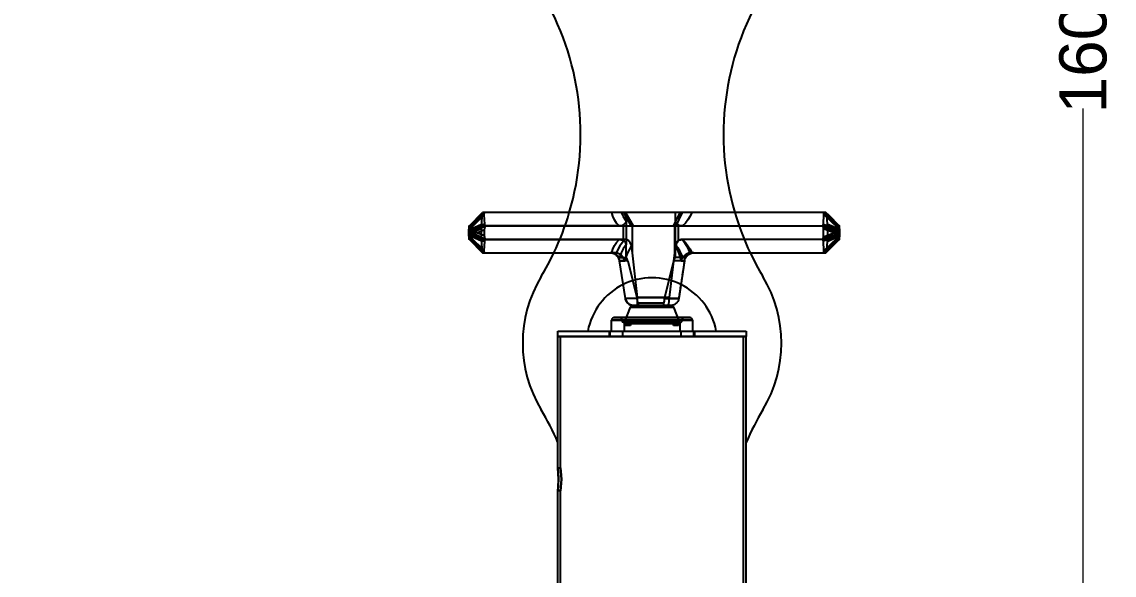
# Model space of a CAD drawing. Header units: millimetres. Extents: x 10366 to 13995, y 24552 to 29685.
# Drawn here: x 11423 to 12233, y 27513 to 27923 of the extents above; entities that cross this region are included whole.
import ezdxf

# ---------------------------------------------------------------- set-up
doc = ezdxf.new("R2010")
doc.units = ezdxf.units.MM
doc.header["$LTSCALE"] = 3
doc.layers.add('Default', color=7, linetype='Continuous')
doc.layers.add('Hidden_lines', color=7, linetype='Continuous')
doc.styles.get("Standard").update_dxf_attribs({"font": 'arial.ttf'})
doc.dimstyles.new('MATEUSZ', dxfattribs={"dimtxt": 35, "dimasz": 16, "dimexe": 0.18, "dimexo": 0.0625, "dimgap": 0.09, "dimtad": 0, "dimdec": 0, "dimdsep": 46, "dimtxsty": 'Standard', "dimblk": 'DOT', "dimcen": 0.09, "dimse1": 1, "dimse2": 1, "dimadec": 0, "dimazin": 0, "dimtfac": 1, "dimtdec": 0, "dimtofl": 0, "dimtmove": 0, "dimatfit": 3, "dimfxl": 1, "dimtolj": 1, "dimtzin": 0, "dimlwd": 9, "dimlwe": 9, "dimarcsym": 0})

# ---------------------------------------------------------------- blocks, each defined once
blk = doc.blocks.new('_Dot')
at = {"color": 0, "linetype": 'ByBlock', "lineweight": -2}
blk.add_line((-0.5, 0), (-1, 0), dxfattribs=at)
at = {"color": 0, "linetype": 'ByBlock', "const_width": 0.5}
blk.add_lwpolyline([(-0.25, 0, 1), (0.25, 0, 1)], format="xyb", close=True, dxfattribs=at)
blk = doc.blocks.new('*D31')
at = {"color": 0, "lineweight": 9, "transparency": 16777216}
for p, q in [((12210.53, 28693.57), (12210.53, 27960.34)), ((12210.53, 27125.82), (12210.53, 27859.05))]:
    blk.add_line(p, q, dxfattribs=at)
at = {"layer": 'Defpoints', "color": 0, "transparency": 16777216}
for p in [(11422.91, 28709.57), (12090.57, 27109.82), (12210.53, 27109.82)]:
    blk.add_point(p, dxfattribs=at)
at = {"color": 0, "lineweight": 9, "transparency": 16777216, "xscale": 16, "yscale": 16, "zscale": 16}
for p, rotation in [((12210.53, 28709.57), 90), ((12210.53, 27109.82), 270)]:
    blk.add_blockref('_Dot', p, dxfattribs=dict(at, rotation=rotation))
at = {"color": 0, "transparency": 16777216, "insert": (12210.53, 27909.69), "char_height": 35, "attachment_point": 5, "rotation": 90}
blk.add_mtext('\\A1;1600', dxfattribs=at)

msp = doc.modelspace()

# ---------------------------------------------------------------- linework, layer by layer
at = {"layer": 'Default'}
for p, q in [((11754.99, 27771.81), (11764.64, 27781.82)), ((11755, 27771.82), (11764.65, 27781.82)), ((11766.05, 27781.82), (11755.98, 27771.82)), ((11766.31, 27781.58), (11756.09, 27771.42)), ((11756.19, 27770.26), (11766.05, 27780.06)), ((11766.05, 27781.82), (11764.65, 27781.82)), ((11766.46, 27773.22), (11766.05, 27780.06)), ((11869.31, 27781.82), (11766.42, 27781.82)), ((12019.45, 27781.82), (11913.08, 27781.82)), ((12029.65, 27771.42), (12019.59, 27781.58)), ((12019.64, 27781.82), (12029.55, 27771.81)), ((12020.04, 27780.06), (12029.75, 27770.26)), ((12020.04, 27780.06), (12020.44, 27773.22)), ((12029.54, 27771.82), (12021.94, 27779.49)), ((11755, 27771.82), (11755.98, 27771.82)), ((11766.46, 27773.22), (11756.26, 27769.16)), ((11766.75, 27771.5), (11756.33, 27767.35)), ((11766.86, 27771.82), (11874.86, 27771.82)), ((11876.13, 27751.82), (11876.13, 27771.65)), ((11907.24, 27771.65), (11907.24, 27751.82)), ((11908.55, 27771.82), (12020.2, 27771.82)), ((12029.88, 27767.35), (12020.32, 27771.5)), ((12029.81, 27769.16), (12020.44, 27773.22)), ((11754.72, 27768.99), (11754.81, 27770.47)), ((11754.81, 27763.17), (11754.72, 27764.65)), ((11756.19, 27770.26), (11756.26, 27769.16)), ((11756.26, 27764.47), (11756.19, 27763.38)), ((11766.05, 27753.57), (11756.19, 27763.38)), ((11756.26, 27764.47), (11766.46, 27760.41)), ((11766.75, 27762.14), (11756.33, 27766.28)), ((11760.53, 27766.82), (11766.34, 27769.13)), ((11766.34, 27764.5), (11760.53, 27766.82)), ((11766.34, 27764.5), (11766.34, 27769.13)), ((12029.75, 27763.38), (12020.04, 27753.57)), ((12029.88, 27766.28), (12020.32, 27762.14)), ((12020.44, 27760.41), (12029.81, 27764.47)), ((12020.73, 27769.13), (12026.08, 27766.82)), ((12020.73, 27769.13), (12020.73, 27764.5)), ((12026.08, 27766.82), (12020.73, 27764.5)), ((12029.81, 27769.16), (12029.75, 27770.26)), ((12029.75, 27763.38), (12029.81, 27764.47)), ((11764.64, 27751.82), (11754.99, 27761.83)), ((11755.98, 27761.82), (11755, 27761.82)), ((11764.65, 27751.82), (11755, 27761.82)), ((11755.98, 27761.82), (11766.05, 27751.82)), ((11756.09, 27762.22), (11766.31, 27752.06)), ((11766.05, 27753.57), (11766.46, 27760.41)), ((11870.36, 27761.82), (11766.86, 27761.82)), ((12020.2, 27761.82), (11913.2, 27761.82)), ((12019.59, 27752.06), (12029.65, 27762.22)), ((12029.55, 27761.83), (12019.64, 27751.82)), ((12020.44, 27760.41), (12020.04, 27753.57)), ((12027.06, 27759.32), (12029.54, 27761.82)), ((11764.65, 27751.82), (11766.05, 27751.82)), ((11766.42, 27751.82), (11863.12, 27751.82)), ((11919.48, 27751.82), (12019.45, 27751.82)), ((11870.79, 27717.91), (11866.48, 27745.88)), ((11914.66, 27745.88), (11910.35, 27717.91)), ((11911.08, 27722.81), (11910.92, 27721.83)), ((11911.71, 27726.98), (11911.56, 27725.99)), ((11870.2, 27700.16), (11874.58, 27711.54)), ((11906.56, 27711.54), (11910.94, 27700.16)), ((11860.57, 27693.82), (11860.57, 27701.82)), ((11870.07, 27693.82), (11870.07, 27699.45)), ((11911.07, 27699.45), (11911.07, 27693.82)), ((11920.57, 27701.82), (11920.57, 27693.82)), ((11820.72, 27689.82), (11820.72, 27693.82)), ((11820.72, 27592.32), (11820.72, 27689.82)), ((11960.42, 27693.82), (11960.42, 27689.82)), ((11960.42, 27114.82), (11960.42, 27689.82)), ((11820.72, 27114.63), (11820.72, 27575.32))]:
    msp.add_line(p, q, dxfattribs=at)
for points in [[(11766.42, 27781.82, 0), (11766.05, 27781.82, 0)], [(11766.05, 27780.06, 0), (11766.05, 27780.44, 0), (11766.1, 27780.82, 0), (11766.18, 27781.2, 0), (11766.31, 27781.58, 0)], [(11766.31, 27781.58, 0), (11766.42, 27781.82, 0)], [(11871.08, 27781.82, 0), (11869.31, 27781.82, 0)], [(11869.31, 27781.82, 0), (11874.86, 27771.82, 0)], [(11911.19, 27781.82, 0), (11871.08, 27781.82, 0)], [(11876.9, 27771.82, 0), (11871.08, 27781.82, 0)], [(11911.19, 27781.82, 0), (11906.36, 27771.82, 0)], [(11908.55, 27771.82, 0), (11913.08, 27781.82, 0)], [(11913.08, 27781.82, 0), (11911.19, 27781.82, 0)], [(12019.45, 27781.82, 0), (12019.59, 27781.58, 0)], [(12019.59, 27781.58, 0), (12019.77, 27781.2, 0), (12019.9, 27780.82, 0), (12019.99, 27780.44, 0), (12020.04, 27780.06, 0)], [(11754.81, 27770.47, 0), (11754.9, 27771.47, 0)], [(11754.9, 27771.47, 0), (11754.95, 27771.73, 0), (11754.96, 27771.77, 0), (11754.98, 27771.8, 0), (11754.98, 27771.81, 0), (11754.99, 27771.81, 0), (11754.99, 27771.81, 0), (11754.99, 27771.81, 0), (11755, 27771.82, 0), (11755, 27771.82, 0), (11755, 27771.82, 0), (11755, 27771.82, 0)], [(11755.98, 27771.82, 0), (11755.98, 27771.82, 0), (11755.99, 27771.82, 0), (11755.99, 27771.82, 0), (11755.99, 27771.82, 0), (11755.99, 27771.82, 0), (11755.99, 27771.81, 0), (11756, 27771.81, 0), (11756, 27771.81, 0), (11756.01, 27771.8, 0), (11756.02, 27771.78, 0), (11756.03, 27771.75, 0), (11756.06, 27771.64, 0), (11756.09, 27771.42, 0)], [(11756.09, 27771.42, 0), (11756.19, 27770.26, 0)], [(11766.34, 27769.13, 0), (11766.45, 27770.31, 0), (11766.75, 27771.5, 0)], [(11766.86, 27771.82, 0), (11766.7, 27772.18, 0), (11766.58, 27772.53, 0), (11766.5, 27772.88, 0), (11766.46, 27773.22, 0)], [(11766.75, 27771.5, 0), (11766.86, 27771.82, 0)], [(11874.86, 27771.82, 0), (11875.5, 27771.77, 0), (11876.13, 27771.65, 0)], [(11876.12, 27771.65, 0), (11876.31, 27771.72, 0), (11876.5, 27771.77, 0), (11876.7, 27771.81, 0), (11876.9, 27771.82, 0)], [(11876.9, 27771.82, 0), (11906.36, 27771.82, 0)], [(11906.36, 27771.82, 0), (11906.59, 27771.81, 0), (11906.81, 27771.77, 0), (11907.03, 27771.72, 0), (11907.24, 27771.65, 0)], [(11907.24, 27771.65, 0), (11907.89, 27771.77, 0), (11908.55, 27771.82, 0)], [(12020.44, 27773.22, 0), (12020.44, 27772.88, 0), (12020.4, 27772.53, 0), (12020.32, 27772.18, 0), (12020.2, 27771.82, 0)], [(12020.2, 27771.82, 0), (12020.32, 27771.5, 0)], [(12020.32, 27771.5, 0), (12020.63, 27770.31, 0), (12020.71, 27769.72, 0), (12020.73, 27769.13, 0)], [(12029.65, 27771.42, 0), (12029.59, 27771.72, 0), (12029.58, 27771.76, 0), (12029.57, 27771.79, 0), (12029.56, 27771.8, 0), (12029.56, 27771.81, 0), (12029.55, 27771.81, 0), (12029.55, 27771.81, 0), (12029.55, 27771.82, 0), (12029.54, 27771.82, 0), (12029.54, 27771.82, 0), (12029.54, 27771.82, 0), (12029.54, 27771.82, 0)], [(12029.75, 27770.26, 0), (12029.65, 27771.42, 0)], [(11754.65, 27766.82, 0), (11754.67, 27767.5, 0)], [(11754.67, 27766.14, 0), (11754.65, 27766.82, 0)], [(11754.67, 27767.5, 0), (11754.72, 27768.99, 0)], [(11754.72, 27764.65, 0), (11754.67, 27766.14, 0)], [(11754.9, 27762.16, 0), (11754.81, 27763.17, 0)], [(11756.19, 27763.38, 0), (11756.09, 27762.22, 0)], [(11756.26, 27769.16, 0), (11756.33, 27767.35, 0)], [(11756.33, 27766.28, 0), (11756.26, 27764.47, 0)], [(11756.33, 27767.35, 0), (11756.34, 27766.82, 0)], [(11756.34, 27766.82, 0), (11756.33, 27766.28, 0)], [(11760.53, 27766.82, 0), (11756.34, 27766.82, 0)], [(11766.75, 27762.14, 0), (11766.45, 27763.33, 0), (11766.34, 27764.5, 0)], [(12020.73, 27764.5, 0), (12020.71, 27763.92, 0), (12020.63, 27763.33, 0), (12020.32, 27762.14, 0)], [(12029.89, 27766.82, 0), (12026.08, 27766.82, 0)], [(12029.65, 27762.22, 0), (12029.75, 27763.38, 0)], [(12029.88, 27767.35, 0), (12029.81, 27769.16, 0)], [(12029.81, 27764.47, 0), (12029.88, 27766.28, 0)], [(12029.89, 27766.82, 0), (12029.88, 27767.35, 0)], [(12029.88, 27766.28, 0), (12029.89, 27766.82, 0)], [(11755, 27761.82, 0), (11755, 27761.82, 0), (11755, 27761.82, 0), (11755, 27761.82, 0), (11755, 27761.82, 0), (11754.99, 27761.82, 0), (11754.99, 27761.82, 0), (11754.99, 27761.83, 0), (11754.98, 27761.84, 0), (11754.97, 27761.85, 0), (11754.96, 27761.88, 0), (11754.93, 27761.97, 0), (11754.9, 27762.16, 0)], [(11756.09, 27762.22, 0), (11756.04, 27761.92, 0), (11756.02, 27761.87, 0), (11756.01, 27761.84, 0), (11756, 27761.83, 0), (11756, 27761.83, 0), (11756, 27761.82, 0), (11755.99, 27761.82, 0), (11755.99, 27761.82, 0), (11755.99, 27761.82, 0), (11755.99, 27761.82, 0), (11755.98, 27761.82, 0), (11755.98, 27761.82, 0)], [(11766.46, 27760.41, 0), (11766.5, 27760.75, 0), (11766.58, 27761.1, 0), (11766.7, 27761.46, 0), (11766.86, 27761.82, 0)], [(11766.86, 27761.82, 0), (11766.75, 27762.14, 0)], [(11870.36, 27761.82, 0), (11866.76, 27756.96, 0), (11863.87, 27751.82, 0)], [(11875.24, 27756.85, 0), (11875.02, 27757.81, 0), (11874.69, 27758.74, 0), (11874.25, 27759.6, 0), (11873.97, 27760, 0), (11873.67, 27760.36, 0), (11873.34, 27760.7, 0), (11872.97, 27760.99, 0), (11872.58, 27761.25, 0), (11872.16, 27761.45, 0), (11871.72, 27761.62, 0), (11871.28, 27761.73, 0), (11870.82, 27761.8, 0), (11870.36, 27761.82, 0)], [(11870.4, 27745.88, 0), (11872.46, 27751.51, 0), (11875.24, 27756.85, 0)], [(11876.13, 27751.82, 0), (11875.24, 27756.85, 0)], [(11908.16, 27756.85, 0), (11907.24, 27751.82, 0)], [(11908.15, 27756.85, 0), (11910.51, 27751.51, 0), (11912.1, 27745.88, 0)], [(11913.2, 27761.82, 0), (11912.73, 27761.8, 0), (11912.25, 27761.73, 0), (11911.79, 27761.62, 0), (11911.34, 27761.46, 0), (11910.91, 27761.25, 0), (11910.5, 27760.99, 0), (11910.13, 27760.7, 0), (11909.78, 27760.36, 0), (11909.46, 27760, 0), (11909.18, 27759.6, 0), (11908.72, 27758.74, 0), (11908.38, 27757.81, 0), (11908.16, 27756.85, 0)], [(11913.2, 27761.82, 0), (11916.35, 27756.94, 0), (11918.72, 27751.77, 0)], [(12020.32, 27762.14, 0), (12020.2, 27761.82, 0)], [(12020.2, 27761.82, 0), (12020.32, 27761.46, 0), (12020.4, 27761.1, 0), (12020.44, 27760.75, 0), (12020.44, 27760.41, 0)], [(12029.54, 27761.82, 0), (12029.54, 27761.82, 0), (12029.54, 27761.82, 0), (12029.54, 27761.82, 0), (12029.55, 27761.82, 0), (12029.55, 27761.82, 0), (12029.55, 27761.82, 0), (12029.55, 27761.83, 0), (12029.56, 27761.83, 0), (12029.56, 27761.84, 0), (12029.57, 27761.85, 0), (12029.59, 27761.89, 0), (12029.61, 27762, 0), (12029.65, 27762.22, 0)], [(11766.31, 27752.06, 0), (11766.18, 27752.43, 0), (11766.1, 27752.81, 0), (11766.05, 27753.2, 0), (11766.05, 27753.57, 0)], [(11766.05, 27751.82, 0), (11766.09, 27751.82, 0), (11766.42, 27751.82, 0)], [(11766.42, 27751.82, 0), (11766.31, 27752.06, 0)], [(11866.48, 27745.88, 0), (11866.36, 27746.5, 0), (11866.18, 27747.12, 0), (11865.94, 27747.7, 0), (11865.66, 27748.27, 0), (11865.32, 27748.8, 0), (11864.94, 27749.3, 0), (11864.52, 27749.76, 0), (11864.07, 27750.18, 0), (11863.58, 27750.55, 0), (11863.06, 27750.88, 0), (11862.51, 27751.17, 0), (11861.37, 27751.58, 0), (11860.48, 27751.76, 0), (11859.57, 27751.82, 0)], [(11863.12, 27751.82, 0), (11859.62, 27751.82, 0)], [(11866.52, 27745.88, 0), (11866.24, 27747.05, 0), (11866.02, 27747.63, 0), (11865.74, 27748.19, 0), (11865.4, 27748.74, 0), (11865.02, 27749.26, 0), (11864.59, 27749.74, 0), (11864.11, 27750.18, 0), (11863.6, 27750.57, 0), (11863.06, 27750.91, 0), (11862.49, 27751.2, 0), (11861.92, 27751.43, 0), (11861.33, 27751.6, 0), (11860.75, 27751.72, 0), (11859.62, 27751.82, 0)], [(11863.85, 27751.77, 0), (11863.12, 27751.82, 0)], [(11870.4, 27745.88, 0), (11869.95, 27746.96, 0), (11869.37, 27747.98, 0), (11868.66, 27748.94, 0), (11867.85, 27749.8, 0), (11866.93, 27750.53, 0), (11865.94, 27751.12, 0), (11864.91, 27751.54, 0), (11864.38, 27751.68, 0), (11863.85, 27751.77, 0)], [(11879.82, 27718.82, 0), (11876.13, 27751.82, 0)], [(11907.24, 27751.82, 0), (11903.16, 27718.82, 0)], [(11918.72, 27751.77, 0), (11917.62, 27751.54, 0), (11916.54, 27751.12, 0), (11915.53, 27750.53, 0), (11914.6, 27749.8, 0), (11913.78, 27748.94, 0), (11913.09, 27747.98, 0), (11912.52, 27746.96, 0), (11912.1, 27745.88, 0)], [(11914.66, 27745.88, 0), (11914.78, 27746.5, 0), (11914.97, 27747.12, 0), (11915.2, 27747.7, 0), (11915.49, 27748.27, 0), (11915.82, 27748.8, 0), (11916.2, 27749.3, 0), (11916.62, 27749.76, 0), (11917.07, 27750.18, 0), (11917.57, 27750.55, 0), (11918.08, 27750.88, 0), (11918.63, 27751.17, 0), (11919.77, 27751.58, 0), (11920.66, 27751.76, 0), (11921.58, 27751.82, 0)], [(11919.48, 27751.82, 0), (11918.72, 27751.77, 0)], [(11921, 27751.82, 0), (11921.53, 27751.82, 0), (11921.57, 27751.82, 0), (11921.58, 27751.82, 0), (11921.58, 27751.82, 0), (11921.58, 27751.82, 0), (11921.58, 27751.82, 0), (11921.58, 27751.82, 0), (11921.58, 27751.82, 0), (11921.58, 27751.82, 0), (11921.58, 27751.82, 0), (11921.58, 27751.82, 0), (11921.58, 27751.82, 0), (11921.58, 27751.82, 0), (11921.58, 27751.82, 0), (11921.58, 27751.82, 0), (11921.58, 27751.82, 0), (11921.58, 27751.82, 0), (11921.58, 27751.82, 0), (11921.57, 27751.82, 0), (11921.57, 27751.82, 0), (11921.54, 27751.82, 0), (11921.28, 27751.82, 0), (11919.48, 27751.82, 0)], [(12019.59, 27752.06, 0), (12019.45, 27751.82, 0)], [(12020.04, 27753.57, 0), (12019.99, 27753.2, 0), (12019.9, 27752.81, 0), (12019.77, 27752.43, 0), (12019.59, 27752.06, 0)], [(11866.52, 27745.88, 0), (11866.67, 27745.88, 0), (11867.28, 27745.88, 0), (11870.4, 27745.88, 0)], [(11912.1, 27745.88, 0), (11914.12, 27745.88, 0), (11914.58, 27745.88, 0), (11914.66, 27745.88, 0), (11914.66, 27745.88, 0), (11914.66, 27745.88, 0), (11914.66, 27745.88, 0), (11914.66, 27745.88, 0), (11914.66, 27745.88, 0), (11914.66, 27745.88, 0), (11914.66, 27745.88, 0), (11914.66, 27745.88, 0), (11914.66, 27745.88, 0), (11914.66, 27745.88, 0), (11914.66, 27745.88, 0), (11914.66, 27745.88, 0), (11914.66, 27745.88, 0), (11914.66, 27745.88, 0), (11914.66, 27745.88, 0), (11914.66, 27745.88, 0), (11914.65, 27745.88, 0), (11914.62, 27745.88, 0)], [(11876.72, 27712.82, 0), (11875.67, 27712.91, 0), (11874.67, 27713.18, 0), (11873.72, 27713.62, 0), (11873.28, 27713.9, 0), (11872.86, 27714.23, 0), (11872.47, 27714.58, 0), (11872.11, 27714.98, 0), (11871.78, 27715.41, 0), (11871.5, 27715.86, 0), (11871.25, 27716.35, 0), (11871.05, 27716.86, 0), (11870.89, 27717.37, 0), (11870.79, 27717.91, 0)], [(11879.88, 27717.91, 0), (11870.82, 27717.91, 0)], [(11870.82, 27717.91, 0), (11871.06, 27716.91, 0), (11871.25, 27716.41, 0), (11871.49, 27715.92, 0), (11871.78, 27715.46, 0), (11872.11, 27715.01, 0), (11872.48, 27714.6, 0), (11872.89, 27714.22, 0), (11873.33, 27713.89, 0), (11873.79, 27713.6, 0), (11874.27, 27713.35, 0), (11874.77, 27713.15, 0), (11875.27, 27713, 0), (11875.77, 27712.9, 0), (11876.74, 27712.82, 0)], [(11879.82, 27718.82, 0), (11879.88, 27717.91, 0)], [(11903.16, 27718.82, 0), (11879.82, 27718.82, 0)], [(11880.37, 27712.82, 0), (11880.35, 27712.82, 0), (11880.32, 27712.82, 0), (11880.3, 27712.83, 0), (11880.27, 27712.84, 0), (11880.25, 27712.85, 0), (11880.22, 27712.86, 0), (11880.2, 27712.88, 0), (11880.16, 27712.92, 0), (11880.12, 27712.97, 0), (11880.08, 27713.03, 0), (11880.05, 27713.1, 0), (11879.99, 27713.27, 0), (11879.95, 27713.48, 0), (11879.88, 27714.02, 0), (11879.88, 27717.91, 0)], [(11903.09, 27717.91, 0), (11903, 27715.73, 0), (11902.78, 27714.1, 0), (11902.6, 27713.54, 0), (11902.49, 27713.31, 0), (11902.37, 27713.13, 0), (11902.31, 27713.06, 0), (11902.24, 27712.99, 0), (11902.17, 27712.94, 0), (11902.09, 27712.9, 0), (11902.02, 27712.86, 0), (11901.94, 27712.84, 0), (11901.85, 27712.82, 0), (11901.77, 27712.82, 0)], [(11903.09, 27717.91, 0), (11903.16, 27718.82, 0)], [(11910.32, 27717.91, 0), (11910.35, 27717.91, 0), (11910.35, 27717.91, 0), (11910.35, 27717.91, 0), (11910.35, 27717.91, 0), (11910.35, 27717.91, 0), (11910.35, 27717.91, 0), (11910.35, 27717.91, 0), (11910.35, 27717.91, 0), (11910.35, 27717.91, 0), (11910.35, 27717.91, 0), (11910.35, 27717.91, 0), (11910.35, 27717.91, 0), (11910.35, 27717.91, 0), (11910.35, 27717.91, 0), (11910.35, 27717.91, 0), (11910.35, 27717.91, 0), (11910.35, 27717.91, 0), (11910.35, 27717.91, 0), (11910.35, 27717.91, 0), (11910.35, 27717.91, 0), (11910.35, 27717.91, 0), (11910.35, 27717.91, 0), (11910.35, 27717.91, 0), (11910.34, 27717.91, 0), (11910.3, 27717.91, 0), (11910.12, 27717.91, 0), (11909.41, 27717.91, 0), (11903.09, 27717.91, 0)], [(11910.35, 27717.91, 0), (11910.25, 27717.37, 0), (11910.09, 27716.86, 0), (11909.89, 27716.35, 0), (11909.65, 27715.86, 0), (11909.36, 27715.41, 0), (11909.03, 27714.98, 0), (11908.67, 27714.58, 0), (11908.28, 27714.23, 0), (11907.86, 27713.9, 0), (11907.42, 27713.62, 0), (11906.95, 27713.38, 0), (11905.98, 27713.02, 0), (11905.21, 27712.87, 0), (11904.42, 27712.82, 0)], [(11874.58, 27711.54, 0), (11874.58, 27711.54, 0), (11874.58, 27711.54, 0), (11874.58, 27711.54, 0), (11874.58, 27711.54, 0), (11874.58, 27711.54, 0), (11874.58, 27711.54, 0), (11874.58, 27711.54, 0), (11874.58, 27711.54, 0), (11874.58, 27711.54, 0), (11874.58, 27711.54, 0), (11874.58, 27711.54, 0), (11874.6, 27711.54, 0), (11874.69, 27711.54, 0), (11875.04, 27711.54, 0), (11876.49, 27711.54, 0), (11906.42, 27711.54, 0)], [(11876.74, 27712.82, 0), (11876.86, 27712.82, 0), (11877.4, 27712.82, 0), (11880.37, 27712.82, 0)], [(11903.12, 27712.82, 0), (11877.82, 27712.82, 0)], [(11880.37, 27712.82, 0), (11901.77, 27712.82, 0)], [(11901.77, 27712.82, 0), (11904.42, 27712.82, 0), (11904.42, 27712.82, 0), (11904.42, 27712.82, 0), (11904.42, 27712.82, 0), (11904.42, 27712.82, 0), (11904.42, 27712.82, 0), (11904.42, 27712.82, 0), (11904.42, 27712.82, 0), (11904.42, 27712.82, 0), (11904.42, 27712.82, 0), (11904.42, 27712.82, 0), (11904.42, 27712.82, 0), (11904.42, 27712.82, 0), (11904.42, 27712.82, 0), (11904.42, 27712.82, 0), (11904.42, 27712.82, 0), (11904.41, 27712.82, 0), (11904.36, 27712.82, 0), (11904.15, 27712.82, 0), (11903.32, 27712.82, 0), (11901.84, 27712.82, 0)], [(11904.7, 27712.82, 0), (11904.99, 27712.8, 0), (11905.28, 27712.73, 0), (11905.56, 27712.62, 0), (11905.81, 27712.48, 0), (11906.05, 27712.29, 0), (11906.25, 27712.07, 0), (11906.43, 27711.82, 0), (11906.56, 27711.54, 0)], [(11862.57, 27703.82, 0), (11862.37, 27703.81, 0), (11862.17, 27703.78, 0), (11861.97, 27703.73, 0), (11861.79, 27703.66, 0), (11861.6, 27703.57, 0), (11861.43, 27703.46, 0), (11861.27, 27703.34, 0), (11861.13, 27703.2, 0), (11861, 27703.06, 0), (11860.89, 27702.9, 0), (11860.79, 27702.73, 0), (11860.71, 27702.56, 0), (11860.65, 27702.37, 0), (11860.6, 27702.19, 0), (11860.58, 27702.01, 0), (11860.57, 27701.82, 0)], [(11860.57, 27701.82, 0), (11860.57, 27701.82, 0), (11860.57, 27701.82, 0), (11860.57, 27701.82, 0), (11860.57, 27701.82, 0), (11860.57, 27701.82, 0), (11860.57, 27701.82, 0), (11860.57, 27701.82, 0), (11860.57, 27701.82, 0), (11860.57, 27701.82, 0), (11860.57, 27701.82, 0), (11860.57, 27701.82, 0), (11860.57, 27701.82, 0), (11860.59, 27701.82, 0), (11860.63, 27701.82, 0), (11860.82, 27701.82, 0), (11861.6, 27701.82, 0), (11864.92, 27701.82, 0), (11870.84, 27701.82, 0)], [(11870.2, 27700.16, 0), (11870.14, 27699.99, 0), (11870.1, 27699.81, 0), (11870.08, 27699.63, 0), (11870.07, 27699.45, 0)], [(11870.25, 27699.45, 0), (11870.08, 27699.45, 0), (11870.07, 27699.45, 0), (11870.07, 27699.45, 0), (11870.07, 27699.45, 0), (11870.07, 27699.45, 0), (11870.07, 27699.45, 0), (11870.07, 27699.45, 0), (11870.07, 27699.45, 0), (11870.07, 27699.45, 0), (11870.07, 27699.45, 0), (11870.07, 27699.45, 0), (11870.07, 27699.45, 0), (11870.07, 27699.45, 0), (11870.07, 27699.45, 0), (11870.07, 27699.45, 0), (11870.07, 27699.45, 0), (11870.08, 27699.45, 0), (11870.12, 27699.45, 0), (11870.25, 27699.45, 0), (11870.81, 27699.45, 0), (11876.5, 27699.45, 0), (11911.07, 27699.45, 0)], [(11910.94, 27700.16, 0), (11910.94, 27700.16, 0), (11910.94, 27700.16, 0), (11910.94, 27700.16, 0), (11910.94, 27700.16, 0), (11910.94, 27700.16, 0), (11910.94, 27700.16, 0), (11910.94, 27700.16, 0), (11910.94, 27700.16, 0), (11910.94, 27700.16, 0), (11910.93, 27700.16, 0), (11910.93, 27700.16, 0), (11910.89, 27700.16, 0), (11910.76, 27700.16, 0), (11910.21, 27700.16, 0), (11904.55, 27700.16, 0), (11884.27, 27700.16, 0), (11873.4, 27700.16, 0), (11870.66, 27700.16, 0), (11870.22, 27700.16, 0), (11870.21, 27700.16, 0), (11870.2, 27700.16, 0), (11870.2, 27700.16, 0), (11870.2, 27700.16, 0), (11870.2, 27700.16, 0), (11870.2, 27700.16, 0), (11870.2, 27700.16, 0), (11870.2, 27700.16, 0), (11870.2, 27700.16, 0), (11870.2, 27700.16, 0), (11870.2, 27700.16, 0), (11870.2, 27700.16, 0), (11870.2, 27700.16, 0), (11870.2, 27700.16, 0), (11870.21, 27700.16, 0), (11870.24, 27700.16, 0), (11870.38, 27700.16, 0)], [(11918.57, 27703.82, 0), (11918.57, 27703.82, 0), (11918.57, 27703.82, 0), (11918.57, 27703.82, 0), (11918.57, 27703.82, 0), (11918.57, 27703.82, 0), (11918.57, 27703.82, 0), (11918.57, 27703.82, 0), (11918.57, 27703.82, 0), (11918.57, 27703.82, 0), (11918.57, 27703.82, 0), (11918.57, 27703.82, 0), (11918.57, 27703.82, 0), (11918.56, 27703.82, 0), (11918.52, 27703.82, 0), (11918.35, 27703.82, 0), (11917.67, 27703.82, 0), (11914.75, 27703.82, 0), (11909.53, 27703.82, 0)], [(11909.53, 27703.82, 0), (11918.57, 27703.82, 0)], [(11910.3, 27701.82, 0), (11920.57, 27701.82, 0)], [(11914.82, 27703.82, 0), (11914.66, 27703.81, 0), (11914.33, 27703.76, 0), (11914.02, 27703.65, 0), (11913.8, 27703.54, 0), (11913.59, 27703.4, 0)], [(11820.72, 27693.82, 0), (11820.72, 27693.82, 0), (11820.72, 27693.82, 0), (11820.72, 27693.82, 0), (11820.72, 27693.82, 0), (11820.72, 27693.82, 0), (11820.72, 27693.82, 0), (11820.72, 27693.82, 0), (11820.72, 27693.82, 0), (11820.72, 27693.82, 0), (11820.73, 27693.82, 0), (11820.75, 27693.82, 0), (11820.84, 27693.82, 0), (11821.21, 27693.82, 0), (11822.76, 27693.82, 0), (11829.33, 27693.82, 0), (11960.42, 27693.82, 0)], [(11960.42, 27689.82, 0), (11960.42, 27689.82, 0), (11960.42, 27689.82, 0), (11960.42, 27689.82, 0), (11960.42, 27689.82, 0), (11960.42, 27689.82, 0), (11960.42, 27689.82, 0), (11960.42, 27689.82, 0), (11960.42, 27689.82, 0), (11960.42, 27689.82, 0), (11960.41, 27689.82, 0), (11960.39, 27689.82, 0), (11960.3, 27689.82, 0), (11959.93, 27689.82, 0), (11958.38, 27689.82, 0), (11951.81, 27689.82, 0), (11820.72, 27689.82, 0)], [(11820.72, 27689.82, 0), (11820.72, 27689.82, 0), (11820.72, 27689.82, 0), (11820.72, 27689.82, 0), (11820.72, 27689.82, 0), (11820.72, 27689.82, 0), (11820.72, 27689.82, 0), (11820.72, 27689.82, 0), (11820.72, 27689.82, 0), (11820.72, 27689.82, 0), (11820.73, 27689.82, 0), (11820.75, 27689.82, 0), (11820.84, 27689.82, 0), (11821.21, 27689.82, 0), (11822.76, 27689.82, 0), (11829.33, 27689.82, 0), (11960.42, 27689.82, 0)]]:
    msp.add_polyline3d(points, dxfattribs=at)
for points in [[(11871.61, 27703.82, 0), (11862.57, 27703.82, 0)], [(11821.24, 27583.82, 0), (11820.72, 27592.32, 0), (11820.72, 27592.32, 0), (11820.72, 27592.32, 0), (11820.72, 27592.32, 0), (11820.72, 27592.32, 0), (11820.72, 27592.32, 0), (11820.72, 27592.32, 0), (11820.72, 27592.32, 0), (11820.72, 27592.32, 0), (11820.72, 27592.32, 0), (11820.72, 27592.31, 0), (11820.72, 27592.3, 0), (11820.73, 27592.25, 0), (11820.75, 27592.04, 0), (11820.97, 27589.9, 0)], [(11821.24, 27583.82, 0), (11820.72, 27575.32, 0), (11820.72, 27575.32, 0), (11820.72, 27575.32, 0), (11820.72, 27575.32, 0), (11820.72, 27575.32, 0), (11820.72, 27575.32, 0), (11820.72, 27575.32, 0), (11820.72, 27575.32, 0), (11820.72, 27575.32, 0), (11820.72, 27575.32, 0), (11820.72, 27575.32, 0), (11820.72, 27575.32, 0), (11820.72, 27575.33, 0), (11820.73, 27575.39, 0), (11820.75, 27575.59, 0), (11820.97, 27577.73, 0)]]:
    msp.add_polyline3d(points, close=True, dxfattribs=at)
for centre, radius, start, end in [((11632.71, 27839.82), 204.86, 343.55352, 31.01009), ((12148.43, 27839.82), 204.86, 148.98991, 196.44648), ((11632.71, 27839.82), 204.86, 328.98991, 334.56032), ((12148.43, 27839.82), 204.86, 205.43968, 211.01009), ((11890.57, 27684.82), 96, 148.98991, 211.01009), ((11890.57, 27684.82), 96, 148.98991, 211.01009), ((11890.57, 27684.82), 96, 328.98991, 31.01009), ((11890.57, 27684.82), 48.5, 116.16843, 169.30581), ((11890.57, 27684.82), 48.5, 10.69419, 63.83157), ((11876.44, 27710.82), 2, 90, 158.96249), ((11909.07, 27699.45), 2, 0, 21.03751), ((11918.57, 27701.82), 2, 0, 90), ((11632.71, 27529.82), 204.86, 23.40083, 31.01009), ((12148.43, 27529.82), 204.86, 148.98991, 156.59917)]:
    msp.add_arc(centre, radius, start, end, dxfattribs=at)
at = {"layer": 'Hidden_lines'}
for p, q in [((11764.37, 27780.39), (11754.81, 27770.47)), ((11754.9, 27771.47), (11764.81, 27781.76)), ((11764.37, 27780.39), (11763.95, 27773.1)), ((11871.3, 27781.82), (11871.3, 27775.77)), ((11907.9, 27775.77), (11907.9, 27781.82)), ((12017.7, 27773.1), (12018.12, 27780.39)), ((12017.83, 27781.76), (12028.45, 27771.47)), ((12028.37, 27770.47), (12018.12, 27780.39)), ((12018.23, 27781.82), (12028.56, 27771.82)), ((12021.94, 27779.49), (12019.63, 27781.82)), ((11754.67, 27767.5), (11764.14, 27771.71)), ((11754.72, 27768.99), (11763.95, 27773.1)), ((11866.08, 27771.82), (11764.18, 27771.82)), ((11869.29, 27760.95), (11869.29, 27772.69)), ((11871.3, 27775.77), (11871.3, 27757.86)), ((11907.9, 27757.86), (11907.9, 27775.77)), ((11910, 27772.69), (11910, 27760.95)), ((12017.36, 27771.71), (12028.22, 27767.5)), ((12017.7, 27773.1), (12028.28, 27768.99)), ((12029.54, 27771.82), (12028.56, 27771.82)), ((11754.67, 27766.14), (11764.14, 27761.92)), ((11763.95, 27760.54), (11754.72, 27764.65)), ((11754.81, 27763.17), (11764.37, 27753.25)), ((11763.8, 27769.82), (11757.06, 27766.82)), ((11757.06, 27766.82), (11763.8, 27763.82)), ((11763.8, 27769.82), (11763.8, 27763.82)), ((12017.36, 27761.92), (12028.22, 27766.14)), ((12028.28, 27764.65), (12017.7, 27760.54)), ((12017.71, 27763.82), (12017.71, 27769.82)), ((12025.44, 27766.82), (12017.71, 27769.82)), ((12017.71, 27763.82), (12025.44, 27766.82)), ((12018.12, 27753.25), (12028.37, 27763.17)), ((12028.37, 27770.47), (12028.28, 27768.99)), ((12028.28, 27764.65), (12028.37, 27763.17)), ((11754.9, 27762.16), (11764.81, 27751.88)), ((11763.95, 27760.54), (11764.37, 27753.25)), ((11764.18, 27761.82), (11866.08, 27761.82)), ((11871.3, 27748.41), (11871.3, 27757.86)), ((11907.9, 27748.41), (11907.9, 27757.86)), ((12018.12, 27753.25), (12017.7, 27760.54)), ((12028.45, 27762.16), (12017.83, 27751.88)), ((12028.56, 27761.82), (12018.23, 27751.82)), ((12019.63, 27751.82), (12027.06, 27759.32)), ((12028.56, 27761.82), (12029.54, 27761.82)), ((11913.53, 27738.79), (11913.29, 27737.23)), ((11913.83, 27740.72), (11913.63, 27739.47)), ((11914.17, 27742.96), (11913.93, 27741.39)), ((11914.62, 27745.88), (11914.27, 27743.63)), ((11912.25, 27730.47), (11912.01, 27728.9)), ((11912.55, 27732.39), (11912.35, 27731.14)), ((11912.89, 27734.63), (11912.65, 27733.07)), ((11913.19, 27736.56), (11912.99, 27735.3)), ((11911.27, 27724.06), (11911.08, 27722.81)), ((11911.56, 27725.99), (11911.37, 27724.74)), ((11911.91, 27728.23), (11911.71, 27726.98)), ((11879.23, 27718.82), (11899.98, 27718.82)), ((11899.44, 27714.58), (11879.97, 27714.58)), ((11910.63, 27719.9), (11910.32, 27717.91)), ((11910.92, 27721.83), (11910.73, 27720.58)), ((11871.59, 27699.23), (11875.12, 27699.23)), ((11904.7, 27699.82), (11907.74, 27699.82)), ((11906.02, 27699.23), (11909.55, 27699.23)), ((11822.72, 27592.32), (11822.72, 27689.82)), ((11859.07, 27689.82), (11859.07, 27693.82)), ((11859.46, 27689.82), (11859.46, 27693.82)), ((11868.84, 27689.82), (11868.84, 27693.82)), ((11874.57, 27697.82), (11870.89, 27697.82)), ((11910.25, 27697.82), (11906.57, 27697.82)), ((11912.3, 27689.82), (11912.3, 27693.82)), ((11921.68, 27689.82), (11921.68, 27693.82)), ((11922.07, 27693.82), (11922.07, 27689.82)), ((11958.42, 27109.82), (11958.42, 27689.82)), ((11820.72, 27592.32), (11822.72, 27592.32)), ((11822.72, 27575.32), (11820.72, 27575.32)), ((11822.72, 27109.82), (11822.72, 27575.32))]:
    msp.add_line(p, q, dxfattribs=at)
for points in [[(11764.81, 27781.76, 0), (11764.63, 27781.41, 0), (11764.5, 27781.06, 0), (11764.41, 27780.72, 0), (11764.37, 27780.39, 0)], [(11866.08, 27771.82, 0), (11864.29, 27773.99, 0), (11862.77, 27776.41, 0), (11861.54, 27779.03, 0), (11860.63, 27781.82, 0)], [(11867.75, 27781.82, 0), (11869.19, 27778.84, 0), (11870.95, 27776.21, 0)], [(11908.3, 27776.21, 0), (11910.34, 27778.84, 0), (11912.08, 27781.82, 0)], [(11920.01, 27781.82, 0), (11918.75, 27779.03, 0), (11917.19, 27776.41, 0), (11915.36, 27773.99, 0), (11913.28, 27771.82, 0)], [(12018.12, 27780.39, 0), (12018.12, 27780.72, 0), (12018.07, 27781.06, 0), (12017.97, 27781.41, 0), (12017.83, 27781.76, 0)], [(11764.14, 27771.71, 0), (11763.88, 27770.76, 0), (11763.82, 27770.28, 0), (11763.8, 27769.82, 0)], [(11763.95, 27773.1, 0), (11763.95, 27772.78, 0), (11763.99, 27772.46, 0), (11764.06, 27772.14, 0), (11764.18, 27771.82, 0)], [(11869.29, 27772.69, 0), (11868.93, 27772.47, 0), (11868.55, 27772.28, 0), (11867.75, 27772.01, 0), (11866.92, 27771.86, 0), (11866.08, 27771.82, 0)], [(11871.3, 27775.77, 0), (11871.27, 27775.3, 0), (11871.16, 27774.84, 0), (11870.98, 27774.41, 0), (11870.74, 27774.02, 0), (11870.44, 27773.66, 0), (11870.11, 27773.33, 0), (11869.29, 27772.69, 0)], [(11870.95, 27776.21, 0), (11871.3, 27775.77, 0)], [(11907.9, 27775.77, 0), (11908.3, 27776.21, 0)], [(11907.9, 27775.77, 0), (11907.92, 27775.44, 0), (11907.98, 27775.11, 0), (11908.07, 27774.79, 0), (11908.22, 27774.45, 0), (11908.49, 27774.04, 0), (11908.9, 27773.58, 0), (11909.4, 27773.13, 0), (11910, 27772.69, 0)], [(11913.28, 27771.82, 0), (11912.42, 27771.86, 0), (11911.57, 27772.01, 0), (11910.75, 27772.28, 0), (11910.37, 27772.47, 0), (11910, 27772.69, 0)], [(12017.32, 27771.82, 0), (12017.47, 27772.14, 0), (12017.59, 27772.46, 0), (12017.66, 27772.78, 0), (12017.7, 27773.1, 0)], [(12017.71, 27769.82, 0), (12017.69, 27770.28, 0), (12017.62, 27770.76, 0), (12017.36, 27771.71, 0)], [(12028.45, 27771.47, 0), (12028.37, 27770.47, 0)], [(11754.65, 27766.82, 0), (11757.06, 27766.82, 0)], [(11763.8, 27763.82, 0), (11763.82, 27763.35, 0), (11763.88, 27762.88, 0), (11764.14, 27761.92, 0)], [(12017.36, 27761.92, 0), (12017.62, 27762.88, 0), (12017.69, 27763.35, 0), (12017.71, 27763.82, 0)], [(12028.22, 27767.5, 0), (12028.21, 27766.82, 0)], [(12028.21, 27766.82, 0), (12028.22, 27766.14, 0)], [(12028.28, 27768.99, 0), (12028.22, 27767.5, 0)], [(12028.22, 27766.14, 0), (12028.28, 27764.65, 0)], [(12028.37, 27763.17, 0), (12028.45, 27762.16, 0)], [(11764.18, 27761.82, 0), (11764.06, 27761.5, 0), (11763.99, 27761.17, 0), (11763.95, 27760.85, 0), (11763.95, 27760.54, 0)], [(11764.14, 27761.92, 0), (11764.18, 27761.82, 0)], [(11860.63, 27751.82, 0), (11861.54, 27754.6, 0), (11862.77, 27757.22, 0), (11864.29, 27759.64, 0), (11866.08, 27761.82, 0)], [(11866.08, 27761.82, 0), (11866.92, 27761.77, 0), (11867.75, 27761.62, 0), (11868.55, 27761.35, 0), (11868.93, 27761.17, 0), (11869.29, 27760.95, 0)], [(11870.95, 27757.43, 0), (11869.19, 27754.8, 0), (11867.75, 27751.82, 0)], [(11871.3, 27757.86, 0), (11871.29, 27758.2, 0), (11871.24, 27758.53, 0), (11871.15, 27758.85, 0), (11871, 27759.19, 0), (11870.75, 27759.6, 0), (11870.36, 27760.06, 0), (11869.87, 27760.51, 0), (11869.29, 27760.95, 0)], [(11871.3, 27757.86, 0), (11870.95, 27757.43, 0)], [(11907.9, 27757.86, 0), (11907.94, 27758.34, 0), (11907.98, 27758.57, 0), (11908.05, 27758.79, 0), (11908.14, 27759.01, 0), (11908.36, 27759.42, 0), (11908.65, 27759.79, 0), (11908.97, 27760.13, 0), (11910, 27760.95, 0)], [(11907.9, 27757.86, 0), (11908.3, 27757.43, 0)], [(11913.54, 27748.41, 0), (11912.51, 27750.93, 0), (11911.28, 27753.29, 0), (11909.88, 27755.47, 0), (11908.3, 27757.43, 0)], [(11910, 27760.95, 0), (11910.36, 27761.17, 0), (11910.75, 27761.35, 0), (11911.57, 27761.62, 0), (11912.42, 27761.77, 0), (11913.28, 27761.82, 0)], [(11913.28, 27761.82, 0), (11915.37, 27759.63, 0), (11917.21, 27757.2, 0), (11918.77, 27754.56, 0), (11920.03, 27751.76, 0)], [(12017.7, 27760.54, 0), (12017.66, 27760.85, 0), (12017.59, 27761.17, 0), (12017.47, 27761.5, 0), (12017.32, 27761.82, 0)], [(11764.37, 27753.25, 0), (11764.41, 27752.91, 0), (11764.5, 27752.57, 0), (11764.63, 27752.23, 0), (11764.81, 27751.88, 0)], [(11860.61, 27751.76, 0), (11861.4, 27751.61, 0), (11862.16, 27751.38, 0)], [(11863.08, 27750.97, 0), (11863.8, 27750.55, 0), (11864.96, 27749.66, 0), (11865.8, 27748.88, 0), (11866.05, 27748.67, 0), (11866.27, 27748.52, 0), (11866.37, 27748.47, 0), (11866.46, 27748.44, 0), (11866.55, 27748.42, 0), (11866.63, 27748.41, 0)], [(11867.75, 27751.82, 0), (11866.63, 27748.41, 0)], [(11866.63, 27748.41, 0), (11871.3, 27748.41, 0)], [(11872.57, 27745.88, 0), (11872.36, 27746.58, 0), (11872.08, 27747.22, 0), (11871.73, 27747.83, 0), (11871.3, 27748.41, 0)], [(11906.64, 27745.88, 0), (11906.84, 27746.58, 0), (11907.12, 27747.22, 0), (11907.47, 27747.83, 0), (11907.9, 27748.41, 0)], [(11913.54, 27748.41, 0), (11907.9, 27748.41, 0)], [(11920.03, 27751.76, 0), (11918.83, 27751.49, 0), (11917.69, 27751.05, 0), (11916.67, 27750.48, 0), (11915.81, 27749.87, 0), (11914.5, 27748.81, 0), (11914.23, 27748.63, 0), (11913.98, 27748.51, 0), (11913.86, 27748.47, 0), (11913.75, 27748.44, 0), (11913.64, 27748.42, 0), (11913.54, 27748.41, 0)], [(12017.83, 27751.88, 0), (12017.97, 27752.23, 0), (12018.07, 27752.57, 0), (12018.12, 27752.91, 0), (12018.12, 27753.25, 0)], [(11872.57, 27745.88, 0), (11867.9, 27745.88, 0), (11866.74, 27745.88, 0), (11866.51, 27745.88, 0), (11866.49, 27745.88, 0), (11866.48, 27745.88, 0), (11866.48, 27745.88, 0), (11866.48, 27745.88, 0), (11866.48, 27745.88, 0), (11866.48, 27745.88, 0), (11866.48, 27745.88, 0), (11866.48, 27745.88, 0), (11866.48, 27745.88, 0), (11866.48, 27745.88, 0), (11866.48, 27745.88, 0), (11866.48, 27745.88, 0), (11866.48, 27745.88, 0), (11866.48, 27745.88, 0), (11866.48, 27745.88, 0), (11866.48, 27745.88, 0), (11866.48, 27745.88, 0), (11866.48, 27745.88, 0), (11866.48, 27745.88, 0), (11866.48, 27745.88, 0), (11866.49, 27745.88, 0), (11866.49, 27745.88, 0), (11866.52, 27745.88, 0)], [(11872.57, 27745.88, 0), (11879.23, 27718.82, 0)], [(11899.98, 27718.82, 0), (11906.64, 27745.88, 0)], [(11914.62, 27745.88, 0), (11914.36, 27745.88, 0), (11913.12, 27745.88, 0), (11906.64, 27745.88, 0)], [(11879.39, 27717.91, 0), (11879.34, 27718.37, 0), (11879.23, 27718.82, 0)], [(11879.39, 27717.91, 0), (11879.59, 27716.1, 0), (11879.97, 27714.58, 0)], [(11879.97, 27714.58, 0), (11880.29, 27713.82, 0), (11880.48, 27713.52, 0), (11880.67, 27713.27, 0), (11880.88, 27713.07, 0), (11880.98, 27712.99, 0), (11881.09, 27712.93, 0), (11881.2, 27712.88, 0), (11881.31, 27712.85, 0), (11881.42, 27712.82, 0), (11881.54, 27712.82, 0)], [(11898.35, 27712.82, 0), (11898.43, 27712.82, 0), (11898.51, 27712.85, 0), (11898.59, 27712.88, 0), (11898.67, 27712.93, 0), (11898.74, 27712.99, 0), (11898.82, 27713.07, 0), (11898.96, 27713.27, 0), (11899.09, 27713.52, 0), (11899.22, 27713.82, 0), (11899.44, 27714.58, 0)], [(11899.44, 27714.58, 0), (11899.69, 27716.1, 0), (11899.82, 27717.91, 0)], [(11899.98, 27718.82, 0), (11899.87, 27718.37, 0), (11899.82, 27717.91, 0)], [(11899.82, 27717.91, 0), (11910.32, 27717.91, 0)], [(11877.82, 27712.82, 0), (11876.78, 27712.82, 0), (11876.52, 27712.82, 0), (11876.46, 27712.82, 0), (11876.45, 27712.82, 0), (11876.45, 27712.82, 0), (11876.44, 27712.82, 0), (11876.44, 27712.82, 0), (11876.44, 27712.82, 0), (11876.44, 27712.82, 0), (11876.44, 27712.82, 0), (11876.44, 27712.82, 0), (11876.44, 27712.82, 0), (11876.44, 27712.82, 0), (11876.44, 27712.82, 0), (11876.44, 27712.82, 0), (11876.44, 27712.82, 0), (11876.44, 27712.82, 0), (11876.44, 27712.82, 0)], [(11901.84, 27712.82, 0), (11898.35, 27712.82, 0)], [(11904.57, 27712.82, 0), (11904.07, 27712.82, 0), (11903.12, 27712.82, 0)], [(11920.57, 27701.82, 0), (11920.57, 27701.82, 0), (11920.57, 27701.82, 0), (11920.57, 27701.82, 0), (11920.57, 27701.82, 0), (11920.57, 27701.82, 0), (11920.57, 27701.82, 0), (11920.57, 27701.82, 0), (11920.57, 27701.82, 0), (11920.57, 27701.82, 0), (11920.57, 27701.82, 0), (11920.56, 27701.82, 0), (11920.52, 27701.82, 0), (11920.36, 27701.82, 0), (11919.69, 27701.82, 0), (11916.87, 27701.82, 0), (11860.57, 27701.82, 0)], [(11870.89, 27697.82, 0), (11870.59, 27698.99, 0), (11870.5, 27699.19, 0), (11870.42, 27699.33, 0), (11870.38, 27699.38, 0), (11870.36, 27699.4, 0), (11870.34, 27699.42, 0), (11870.31, 27699.43, 0), (11870.29, 27699.44, 0), (11870.27, 27699.44, 0), (11870.26, 27699.45, 0), (11870.25, 27699.45, 0)], [(11910.82, 27699.82, 0), (11910.82, 27699.82, 0), (11910.82, 27699.82, 0), (11910.82, 27699.82, 0), (11910.82, 27699.82, 0), (11910.82, 27699.82, 0), (11910.82, 27699.82, 0), (11910.82, 27699.82, 0), (11910.82, 27699.82, 0), (11910.82, 27699.82, 0), (11910.82, 27699.82, 0), (11910.81, 27699.82, 0), (11910.79, 27699.82, 0), (11910.68, 27699.82, 0), (11910.23, 27699.82, 0), (11908.32, 27699.82, 0), (11870.32, 27699.82, 0)], [(11870.72, 27699.82, 0), (11870.92, 27699.32, 0), (11871.11, 27698.67, 0)], [(11870.84, 27701.82, 0), (11906.57, 27701.82, 0)], [(11871.11, 27698.67, 0), (11871.02, 27698.46, 0), (11870.96, 27698.25, 0), (11870.91, 27698.04, 0), (11870.89, 27697.82, 0)], [(11871.11, 27698.67, 0), (11871.23, 27698.86, 0), (11871.34, 27699, 0), (11871.46, 27699.13, 0), (11871.59, 27699.23, 0)], [(11871.59, 27699.23, 0), (11871.81, 27699.39, 0), (11872.23, 27699.6, 0), (11872.69, 27699.74, 0), (11873.04, 27699.8, 0), (11873.4, 27699.82, 0)], [(11909.53, 27703.82, 0), (11871.61, 27703.82, 0)], [(11871.61, 27703.82, 0), (11909.53, 27703.82, 0)], [(11873.4, 27699.82, 0), (11907.74, 27699.82, 0)], [(11875.12, 27699.23, 0), (11875, 27699.09, 0), (11874.89, 27698.94, 0), (11874.8, 27698.77, 0), (11874.72, 27698.59, 0), (11874.65, 27698.4, 0), (11874.61, 27698.21, 0), (11874.58, 27698.01, 0), (11874.57, 27697.82, 0)], [(11906.57, 27697.82, 0), (11906.56, 27698.01, 0), (11906.53, 27698.21, 0), (11906.49, 27698.4, 0), (11906.43, 27698.59, 0), (11906.34, 27698.77, 0), (11906.25, 27698.94, 0), (11906.14, 27699.09, 0), (11906.02, 27699.23, 0)], [(11906.57, 27701.82, 0), (11910.3, 27701.82, 0)], [(11907.74, 27699.82, 0), (11908.22, 27699.78, 0), (11908.68, 27699.68, 0), (11909.12, 27699.5, 0), (11909.33, 27699.39, 0), (11909.55, 27699.23, 0)], [(11909.55, 27699.23, 0), (11909.68, 27699.13, 0), (11909.8, 27699, 0), (11909.91, 27698.86, 0), (11910.03, 27698.67, 0)], [(11910.42, 27699.82, 0), (11910.22, 27699.32, 0), (11910.03, 27698.67, 0)], [(11910.03, 27698.67, 0), (11910.12, 27698.46, 0), (11910.18, 27698.25, 0), (11910.23, 27698.04, 0), (11910.25, 27697.82, 0)], [(11910.89, 27699.45, 0), (11910.88, 27699.45, 0), (11910.87, 27699.44, 0), (11910.85, 27699.44, 0), (11910.83, 27699.43, 0), (11910.81, 27699.42, 0), (11910.78, 27699.4, 0), (11910.76, 27699.38, 0), (11910.72, 27699.33, 0), (11910.68, 27699.26, 0), (11910.6, 27699.1, 0), (11910.44, 27698.62, 0), (11910.25, 27697.82, 0)], [(11910.89, 27699.45, 0), (11910.88, 27699.63, 0), (11910.86, 27699.81, 0), (11910.82, 27699.99, 0), (11910.76, 27700.16, 0)], [(11910.82, 27699.82, 0), (11911.02, 27699.83, 0), (11911.22, 27699.86, 0), (11911.42, 27699.91, 0), (11911.6, 27699.98, 0), (11911.79, 27700.07, 0), (11911.96, 27700.18, 0), (11912.12, 27700.3, 0), (11912.26, 27700.43, 0), (11912.39, 27700.58, 0), (11912.5, 27700.74, 0), (11912.6, 27700.91, 0), (11912.68, 27701.08, 0), (11912.74, 27701.26, 0), (11912.79, 27701.45, 0), (11912.81, 27701.63, 0), (11912.82, 27701.82, 0)], [(11913.59, 27703.4, 0), (11913.42, 27703.24, 0), (11913.26, 27703.07, 0), (11913.13, 27702.89, 0), (11913.02, 27702.69, 0), (11912.93, 27702.48, 0), (11912.87, 27702.27, 0), (11912.83, 27702.04, 0), (11912.82, 27701.82, 0)]]:
    msp.add_polyline3d(points, dxfattribs=at)
for points in [[(11890.57, 27700.4, 0), (11910.82, 27700.4, 0), (11890.57, 27700.4, 0), (11870.32, 27700.4, 0)], [(11823.26, 27583.82, 0), (11822.72, 27592.32, 0), (11822.72, 27592.32, 0), (11822.72, 27592.32, 0), (11822.72, 27592.32, 0), (11822.72, 27592.32, 0), (11822.72, 27592.32, 0), (11822.72, 27592.32, 0), (11822.72, 27592.32, 0), (11822.72, 27592.32, 0), (11822.72, 27592.32, 0), (11822.72, 27592.32, 0), (11822.72, 27592.31, 0), (11822.72, 27592.3, 0), (11822.73, 27592.25, 0), (11822.75, 27592.04, 0), (11822.98, 27589.9, 0)], [(11823.26, 27583.82, 0), (11822.72, 27575.32, 0), (11822.72, 27575.32, 0), (11822.72, 27575.32, 0), (11822.72, 27575.32, 0), (11822.72, 27575.32, 0), (11822.72, 27575.32, 0), (11822.72, 27575.32, 0), (11822.72, 27575.32, 0), (11822.72, 27575.32, 0), (11822.72, 27575.32, 0), (11822.72, 27575.32, 0), (11822.72, 27575.32, 0), (11822.72, 27575.33, 0), (11822.73, 27575.39, 0), (11822.75, 27575.59, 0), (11822.98, 27577.73, 0)]]:
    msp.add_polyline3d(points, close=True, dxfattribs=at)
for centre, radius, start, end in [((11632.71, 27839.82), 204.86, 334.56032, 343.55352), ((12148.43, 27839.82), 204.86, 196.44648, 205.43968), ((11890.57, 27684.82), 48.5, 90, 116.16843), ((11890.57, 27684.82), 48.5, 63.83157, 90), ((11866.32, 27701.82), 2, 0, 90), ((11870.32, 27701.82), 2, 180, 270)]:
    msp.add_arc(centre, radius, start, end, dxfattribs=at)

# ---------------------------------------------------------------- dimensions: what is measured, and where the dimension line sits
dim = msp.add_linear_dim(base=(12210.53, 27109.82), p1=(11422.91, 28709.57), p2=(12090.57, 27109.82), angle=90, dimstyle='MATEUSZ')
dim.commit()
dim.dimension.update_dxf_attribs({"geometry": '*D31', "text_midpoint": (12210.53, 27909.69)})

doc.saveas('drawing.dxf')
